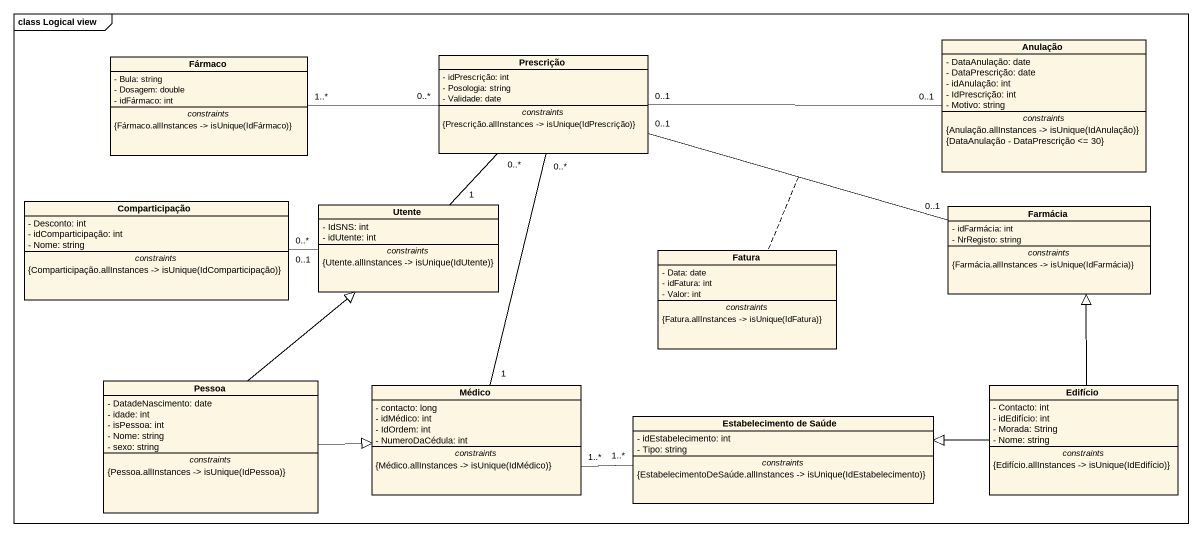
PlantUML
@startuml
mainframe class Logical view
hide circle
hide empty members
skinparam classAttributeIconSize 0
class Fármaco {
  - Bula: string
  - Dosagem: double
  - idFármaco: int
  -- constraints --
  {field} {Fármaco.allInstances -> isUnique(IdFármaco)}
}
class Prescrição {
  - idPrescrição: int
  - Posologia: string
  - Validade: date
  -- constraints --
  {field} {Prescrição.allInstances -> isUnique(IdPrescrição)}
}
class Anulação {
  - DataAnulação: date
  - DataPrescrição: date
  - idAnulação: int
  - IdPrescrição: int
  - Motivo: string
  -- constraints --
  {field} {Anulação.allInstances -> isUnique(IdAnulação)}
  {DataAnulação - DataPrescrição <= 30}
}
class Comparticipação {
  - Desconto: int
  - idComparticipação: int
  - Nome: string
  -- constraints --
  {field} {Comparticipação.allInstances -> isUnique(IdComparticipação)}
}
class Utente {
  - IdSNS: int
  - idUtente: int
  -- constraints --
  {field} {Utente.allInstances -> isUnique(IdUtente)}
}
class Farmácia {
  - idFarmácia: int
  - NrRegisto: string
  -- constraints --
  {field} {Farmácia.allInstances -> isUnique(IdFarmácia)}
}
class Fatura {
  - Data: date
  - idFatura: int
  - Valor: int
  -- constraints --
  {field} {Fatura.allInstances -> isUnique(IdFatura)}
}
class Pessoa {
  - DatadeNascimento: date
  - idade: int
  - isPessoa: int
  - Nome: string
  - sexo: string
  -- constraints --
  {field} {Pessoa.allInstances -> isUnique(IdPessoa)}
}
class Médico {
  - contacto: long
  - idMédico: int
  - IdOrdem: int
  - NumeroDaCédula: int
  -- constraints --
  {field} {Médico.allInstances -> isUnique(IdMédico)}
}
class Edifício {
  - Contacto: int
  - idEdifício: int
  - Morada: String
  - Nome: string
  -- constraints --
  {field} {Edifício.allInstances -> isUnique(IdEdifício)}
}
class "Estabelecimento de Saúde" as Estabelecimento_de_Saúde {
  - idEstabelecimento: int
  - Tipo: string
  -- constraints --
  {field} {EstabelecimentoDeSaúde.allInstances -> isUnique(IdEstabelecimento)}
}
Fármaco "1..*" -right- "0..*" Prescrição
Prescrição "0..*" -- "1" Utente
Prescrição "0..*" -- "1" Médico
Anulação "0..1" -left- "0..1" Prescrição
Comparticipação "0..*" -right- "0..1" Utente
Farmácia "0..1" -left- "0..1" Prescrição
(Farmácia, Prescrição) .. Fatura
Pessoa -up-|> Utente
Pessoa -right-|> Médico
Médico "1..*" -right- "1..*" Estabelecimento_de_Saúde
Edifício -up-|> Farmácia
Edifício -left-|> Estabelecimento_de_Saúde
@enduml
